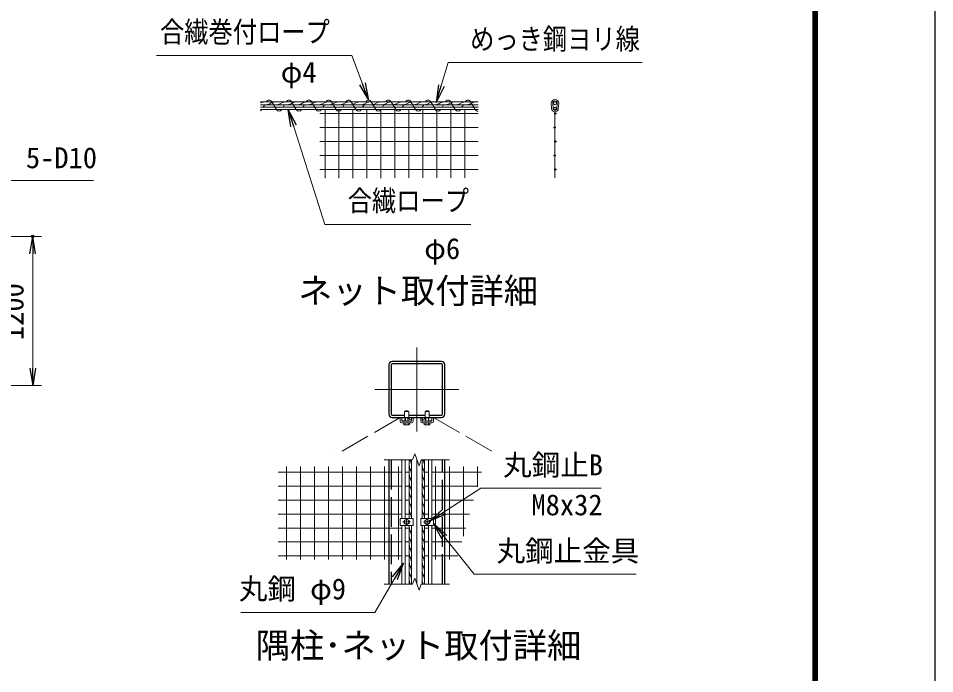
# Model space of a CAD drawing. Units: millimetres, scale not verified. Extents: x -14700 to 14700, y -10395 to 10395.
# Drawn here: x 7328 to 14700, y -5322 to -53 of the extents above; entities that cross this region are included whole.
import ezdxf
from ezdxf.enums import TextEntityAlignment as Align

# ---------------------------------------------------------------- set-up
doc = ezdxf.new("R2010")
doc.units = ezdxf.units.MM
doc.header["$LTSCALE"] = 40
doc.header["$PDMODE"] = 32
doc.header["$PDSIZE"] = 20
doc.linetypes.add('DASHED', pattern=[7.5, 6, -1.5])
doc.linetypes.add('USER1', pattern=[50.8, 31.75, -6.35, 6.35, -6.35])
for name, color, linetype, lineweight in [('0-0_D-TTL-TXT', 7, 'Continuous', 13), ('0-1_D-STR1', 1, 'Continuous', 25), ('0-2_D-BMK', 2, 'USER1', 13), ('0-3_D-STR3', 3, 'Continuous', 13), ('0-5_D-STR-DIM', 7, 'Continuous', 13), ('0-8_D-STR-TXT', 7, 'Continuous', 13), ('0-9_D-STR2', 7, 'Continuous', 13), ('0-C_D-TTL', 7, 'Continuous', 25)]:
    doc.layers.add(name, color=color, linetype=linetype, lineweight=lineweight)
doc.layers.add('0-6_0', color=7, linetype='Continuous')
doc.layers.add('0-7_Defpoints', color=8, linetype='Continuous')
doc.styles.add('ＭＳ ゴシック', font='')
doc.styles.get('ＭＳ ゴシック').set_extended_font_data('MS Gothic')

# ---------------------------------------------------------------- blocks, each defined once
blk = doc.blocks.new('_Open')
at = {"layer": '0-6_0'}
blk.add_line((-40, 6.67), (0, 0), dxfattribs=at)
blk.add_lwpolyline([(-40, -6.67), (0, 0), (-40, 0)], dxfattribs=at)

msp = doc.modelspace()

# ---------------------------------------------------------------- linework, layer by layer
at = {"layer": '0-1_D-STR1'}
for p, q in [((10309.08, -2839.56), (10309.08, -3235.56)), ((10327.08, -2839.56), (10327.08, -3235.56)), ((10732.08, -2812.56), (10336.08, -2812.56)), ((10732.08, -2830.56), (10336.08, -2830.56)), ((10741.08, -3235.56), (10741.08, -2839.56)), ((10759.08, -3235.56), (10759.08, -2839.56)), ((10336.08, -3244.56), (10434.89, -3244.56)), ((10336.08, -3262.56), (10732.08, -3262.56)), ((10468.26, -3244.56), (10599.89, -3244.56)), ((10633.26, -3244.56), (10732.08, -3244.56)), ((10309.08, -3602.47), (10309.08, -4602.47)), ((10759.08, -4602.47), (10759.08, -3602.47))]:
    msp.add_line(p, q, dxfattribs=at)
at = {"layer": '0-1_D-STR1', "linetype": 'DASHED'}
for p, q in [((10327.08, -3602.47), (10327.08, -4602.47)), ((10741.08, -4602.47), (10741.08, -3602.47))]:
    msp.add_line(p, q, dxfattribs=at)
at = {"layer": '0-1_D-STR1'}
for centre, radius, start, end in [((10336.08, -2839.56), 27, 90, 180), ((10336.08, -2839.56), 9, 90, 180), ((10732.08, -2839.56), 27, 0, 90), ((10732.08, -2839.56), 9, 0, 90), ((10336.08, -3235.56), 27, 180, 270), ((10336.08, -3235.56), 9, 180, 270), ((10732.08, -3235.56), 27, 270, 0), ((10732.08, -3235.56), 9, 270, 0)]:
    msp.add_arc(centre, radius, start, end, dxfattribs=at)
at = {"layer": '0-2_D-BMK'}
for p, q in [((10534.08, -3375.06), (10534.08, -2700.06)), ((10871.58, -3037.56), (10196.58, -3037.56)), ((10534.08, -4602.47), (10534.08, -3602.47)), ((10421.58, -4102.47), (10481.58, -4102.47)), ((10451.58, -4132.47), (10451.58, -4072.47)), ((10646.58, -4102.47), (10586.58, -4102.47)), ((10616.58, -4132.47), (10616.58, -4072.47))]:
    msp.add_line(p, q, dxfattribs=at)
at = {"layer": '0-3_D-STR3'}
for p, q in [((9277.16, -723.57), (11027.16, -723.57)), ((11618.18, -778), (11615.18, -736)), ((11630.15, -777.15), (11627.15, -735.15)), ((11660.18, -777.15), (11663.18, -735.15)), ((11672.15, -778), (11675.15, -736)), ((9277.16, -747.57), (11027.16, -747.57)), ((11027.16, -768.57), (9277.16, -768.57)), ((11027.16, -786.57), (9277.16, -786.57)), ((10434.78, -3262.56), (10435.08, -3215.46)), ((10468.08, -3215.46), (10435.08, -3215.46)), ((10439.58, -3212.76), (10443.18, -3209.16)), ((10439.58, -3212.76), (10463.58, -3212.76)), ((10439.58, -3215.46), (10439.58, -3212.76)), ((10441.83, -3215.46), (10441.83, -3210.51)), ((10443.18, -3209.16), (10459.98, -3209.16)), ((10463.58, -3212.76), (10459.98, -3209.16)), ((10461.33, -3215.46), (10461.33, -3210.51)), ((10463.58, -3215.46), (10463.58, -3212.76)), ((10468.08, -3215.46), (10468.38, -3262.56)), ((10599.78, -3262.56), (10600.08, -3215.46)), ((10633.08, -3215.46), (10600.08, -3215.46)), ((10604.58, -3212.76), (10608.18, -3209.16)), ((10604.58, -3212.76), (10628.58, -3212.76)), ((10604.58, -3215.46), (10604.58, -3212.76)), ((10606.83, -3215.46), (10606.83, -3210.51)), ((10608.18, -3209.16), (10624.98, -3209.16)), ((10628.58, -3212.76), (10624.98, -3209.16)), ((10626.33, -3215.46), (10626.33, -3210.51)), ((10628.58, -3215.46), (10628.58, -3212.76)), ((10633.08, -3215.46), (10633.38, -3262.56)), ((10399.98, -3262.56), (10412.58, -3262.56)), ((10399.98, -3292.56), (10399.98, -3262.56)), ((10412.58, -3291.06), (10412.58, -3262.56)), ((10412.58, -3305.16), (10490.58, -3305.16)), ((10414.08, -3292.56), (10489.08, -3292.56)), ((10429.06, -3305.16), (10429.06, -3318.97)), ((10429.06, -3305.16), (10474.1, -3305.16)), ((10439.58, -3292.56), (10439.58, -3262.56)), ((10440.32, -3305.16), (10440.32, -3318.97)), ((10441.83, -3292.56), (10441.83, -3262.56)), ((10461.33, -3292.56), (10461.33, -3262.56)), ((10462.84, -3305.16), (10462.84, -3318.97)), ((10463.58, -3292.56), (10463.58, -3262.56)), ((10474.1, -3305.16), (10474.1, -3318.97)), ((10490.58, -3291.06), (10490.58, -3262.56)), ((10490.58, -3262.56), (10503.18, -3262.56)), ((10503.18, -3292.56), (10503.18, -3262.56)), ((10564.98, -3262.56), (10577.58, -3262.56)), ((10564.98, -3292.56), (10564.98, -3262.56)), ((10577.58, -3291.06), (10577.58, -3262.56)), ((10577.58, -3305.16), (10655.58, -3305.16)), ((10579.08, -3292.56), (10654.08, -3292.56)), ((10594.06, -3305.16), (10594.06, -3318.97)), ((10594.06, -3305.16), (10639.1, -3305.16)), ((10604.58, -3292.56), (10604.58, -3262.56)), ((10605.32, -3305.16), (10605.32, -3318.97)), ((10606.83, -3292.56), (10606.83, -3262.56)), ((10626.33, -3292.56), (10626.33, -3262.56)), ((10627.84, -3305.16), (10627.84, -3318.97)), ((10628.58, -3292.56), (10628.58, -3262.56)), ((10639.1, -3305.16), (10639.1, -3318.97)), ((10655.58, -3291.06), (10655.58, -3262.56)), ((10655.58, -3262.56), (10668.18, -3262.56)), ((10668.18, -3292.56), (10668.18, -3262.56)), ((10432.68, -3321.06), (10429.06, -3318.97)), ((10432.68, -3321.06), (10470.48, -3321.06)), ((10470.48, -3321.06), (10474.1, -3318.97)), ((10597.68, -3321.06), (10594.06, -3318.97)), ((10597.68, -3321.06), (10635.48, -3321.06)), ((10635.48, -3321.06), (10639.1, -3318.97)), ((10412.58, -4073.97), (10412.58, -3602.47)), ((10439.58, -4073.97), (10439.58, -3602.47)), ((10472.58, -4073.97), (10472.58, -3602.47)), ((10490.58, -4073.97), (10490.58, -3602.47)), ((10577.58, -4073.97), (10577.58, -3602.47)), ((10595.58, -4073.97), (10595.58, -3602.47)), ((10628.58, -4073.97), (10628.58, -3602.47)), ((10655.58, -4073.97), (10655.58, -3602.47)), ((10399.98, -4073.97), (10503.18, -4073.97)), ((10399.98, -4073.97), (10399.98, -4130.97)), ((10432.08, -4091.21), (10451.58, -4079.95)), ((10432.08, -4113.73), (10432.08, -4091.21)), ((10451.58, -4124.99), (10432.08, -4113.73)), ((10451.58, -4079.95), (10471.08, -4091.21)), ((10471.08, -4113.73), (10451.58, -4124.99)), ((10471.08, -4091.21), (10471.08, -4113.73)), ((10503.18, -4073.97), (10503.18, -4130.97)), ((10668.18, -4073.97), (10564.98, -4073.97)), ((10564.98, -4073.97), (10564.98, -4130.97)), ((10616.58, -4079.95), (10597.08, -4091.21)), ((10597.08, -4091.21), (10597.08, -4113.73)), ((10597.08, -4113.73), (10616.58, -4124.99)), ((10636.08, -4091.21), (10616.58, -4079.95)), ((10616.58, -4124.99), (10636.08, -4113.73)), ((10636.08, -4113.73), (10636.08, -4091.21)), ((10668.18, -4073.97), (10668.18, -4130.97)), ((10399.98, -4130.97), (10503.18, -4130.97)), ((10412.58, -4602.47), (10412.58, -4130.97)), ((10439.58, -4602.47), (10439.58, -4130.97)), ((10472.58, -4602.47), (10472.58, -4130.97)), ((10490.58, -4602.47), (10490.58, -4130.97)), ((10668.18, -4130.97), (10564.98, -4130.97)), ((10577.58, -4602.47), (10577.58, -4130.97)), ((10595.58, -4602.47), (10595.58, -4130.97)), ((10628.58, -4602.47), (10628.58, -4130.97)), ((10655.58, -4602.47), (10655.58, -4130.97))]:
    msp.add_line(p, q, dxfattribs=at)
at = {"layer": '0-3_D-STR3', "color": 4}
for p, q in [((9366.78, -723.57), (9404.09, -786.57)), ((9526.69, -723.57), (9564, -786.57)), ((9686.59, -723.57), (9723.9, -786.57)), ((9846.5, -723.57), (9883.8, -786.57)), ((10006.4, -723.57), (10043.71, -786.57)), ((10166.31, -723.57), (10203.61, -786.57)), ((10326.21, -723.57), (10363.52, -786.57)), ((10486.11, -723.57), (10523.42, -786.57)), ((10646.02, -723.57), (10683.32, -786.57)), ((10805.92, -723.57), (10843.23, -786.57)), ((10965.83, -723.57), (11003.13, -786.57)), ((9309.93, -747.57), (9297.49, -768.57)), ((9469.83, -747.57), (9457.4, -768.57)), ((9629.74, -747.57), (9617.3, -768.57)), ((9789.64, -747.57), (9777.2, -768.57)), ((9949.54, -747.57), (9937.11, -768.57)), ((10109.45, -747.57), (10097.01, -768.57)), ((10269.35, -747.57), (10256.92, -768.57)), ((10429.26, -747.57), (10416.82, -768.57)), ((10589.16, -747.57), (10576.72, -768.57)), ((10749.06, -747.57), (10736.63, -768.57)), ((10908.97, -747.57), (10896.53, -768.57))]:
    msp.add_line(p, q, dxfattribs=at)
at = {"layer": '0-3_D-STR3'}
for points in [[(9313.16, -723.57), (9283.15, -730.51), (9277.16, -733.97)], [(9398.16, -723.57), (9368.15, -730.51), (9349.74, -741.14), (9322.13, -747.57)], [(9483.15, -723.57), (9453.14, -730.51), (9434.74, -741.14), (9407.13, -747.57)], [(9568.14, -723.57), (9538.13, -730.51), (9519.73, -741.14), (9492.12, -747.57)], [(9653.13, -723.57), (9623.12, -730.51), (9604.72, -741.14), (9577.11, -747.57)], [(9738.12, -723.57), (9708.11, -730.51), (9689.71, -741.14), (9662.1, -747.57)], [(9823.11, -723.57), (9793.1, -730.51), (9774.7, -741.14), (9747.09, -747.57)], [(9908.11, -723.57), (9878.1, -730.51), (9859.69, -741.14), (9832.08, -747.57)], [(9993.1, -723.57), (9963.09, -730.51), (9944.69, -741.14), (9917.08, -747.57)], [(10078.09, -723.57), (10048.08, -730.51), (10029.68, -741.14), (10002.07, -747.57)], [(10163.08, -723.57), (10133.07, -730.51), (10114.67, -741.14), (10087.06, -747.57)], [(10248.07, -723.57), (10218.06, -730.51), (10199.66, -741.14), (10172.05, -747.57)], [(10333.06, -723.57), (10303.06, -730.51), (10284.65, -741.14), (10257.04, -747.57)], [(10418.06, -723.57), (10388.05, -730.51), (10369.64, -741.14), (10342.03, -747.57)], [(10503.05, -723.57), (10473.04, -730.51), (10454.64, -741.14), (10427.03, -747.57)], [(10588.04, -723.57), (10558.03, -730.51), (10539.63, -741.14), (10512.02, -747.57)], [(10673.03, -723.57), (10643.02, -730.51), (10624.62, -741.14), (10597.01, -747.57)], [(10758.02, -723.57), (10728.01, -730.51), (10709.61, -741.14), (10682, -747.57)], [(10843.02, -723.57), (10813.01, -730.51), (10794.6, -741.14), (10766.99, -747.57)], [(10928.01, -723.57), (10898, -730.51), (10879.6, -741.14), (10851.98, -747.57)], [(11013, -723.57), (10982.99, -730.51), (10964.59, -741.14), (10936.98, -747.57)], [(10478.11, -3602.47), (10478.3, -3603.4), (10485.86, -3616.65), (10490.58, -3643.97)], [(10583.11, -3602.47), (10583.3, -3603.4), (10590.86, -3616.65), (10595.58, -3643.97)], [(10472.58, -3645.87), (10478.3, -3674.33), (10485.86, -3687.58), (10490.58, -3714.9)], [(10577.58, -3645.87), (10583.3, -3674.33), (10590.86, -3687.58), (10595.58, -3714.9)], [(10472.58, -3716.8), (10478.3, -3745.26), (10485.86, -3758.51), (10490.58, -3785.83)], [(10577.58, -3716.8), (10583.3, -3745.26), (10590.86, -3758.51), (10595.58, -3785.83)], [(10472.58, -3787.73), (10478.3, -3816.19), (10485.86, -3829.43), (10490.58, -3856.76)], [(10577.58, -3787.73), (10583.3, -3816.19), (10590.86, -3829.43), (10595.58, -3856.76)], [(10472.58, -3858.66), (10478.3, -3887.12), (10485.86, -3900.36), (10490.58, -3927.69)], [(10577.58, -3858.66), (10583.3, -3887.12), (10590.86, -3900.36), (10595.58, -3927.69)], [(10472.58, -3929.58), (10478.3, -3958.04), (10485.86, -3971.29), (10490.58, -3998.62)], [(10577.58, -3929.58), (10583.3, -3958.04), (10590.86, -3971.29), (10595.58, -3998.62)], [(10472.58, -4000.51), (10478.3, -4028.97), (10485.86, -4042.22), (10490.58, -4069.55)], [(10577.58, -4000.51), (10583.3, -4028.97), (10590.86, -4042.22), (10595.58, -4069.55)], [(10472.58, -4142.37), (10478.3, -4170.83), (10485.86, -4184.08), (10490.58, -4211.4)], [(10577.58, -4142.37), (10583.3, -4170.83), (10590.86, -4184.08), (10595.58, -4211.4)], [(10472.58, -4213.3), (10478.3, -4241.76), (10485.86, -4255.01), (10490.58, -4282.33)], [(10577.58, -4213.3), (10583.3, -4241.76), (10590.86, -4255.01), (10595.58, -4282.33)], [(10472.58, -4284.23), (10478.3, -4312.69), (10485.86, -4325.94), (10490.58, -4353.26)], [(10577.58, -4284.23), (10583.3, -4312.69), (10590.86, -4325.94), (10595.58, -4353.26)], [(10472.58, -4355.16), (10478.3, -4383.62), (10485.86, -4396.86), (10490.58, -4424.19)], [(10577.58, -4355.16), (10583.3, -4383.62), (10590.86, -4396.86), (10595.58, -4424.19)], [(10472.58, -4426.09), (10478.3, -4454.55), (10485.86, -4467.79), (10490.58, -4495.12)], [(10472.58, -4497.01), (10478.3, -4525.47), (10485.86, -4538.72), (10490.58, -4566.05)], [(10577.58, -4426.09), (10583.3, -4454.55), (10590.86, -4467.79), (10595.58, -4495.12)], [(10577.58, -4497.01), (10583.3, -4525.47), (10590.86, -4538.72), (10595.58, -4566.05)], [(10472.58, -4567.94), (10478.3, -4596.4), (10481.76, -4602.47)], [(10577.58, -4567.94), (10583.3, -4596.4), (10586.76, -4602.47)]]:
    msp.add_lwpolyline(points, dxfattribs=at)
for centre, radius in [((11645.16, -735.57), 12), ((11645.16, -777.57), 9), ((10426.08, -3276.06), 13.5), ((10481.58, -3271.56), 9), ((10586.58, -3271.56), 9), ((10642.08, -3276.06), 13.5), ((10451.58, -4102.47), 18.75), ((10616.58, -4102.47), 18.75)]:
    msp.add_circle(centre, radius, dxfattribs=at)
at = {"layer": '0-3_D-STR3', "color": 4}
for centre, start, end in [((9345.46, -735.36), 28.93798, 151.06202), ((9505.37, -735.36), 28.93798, 151.06202), ((9665.27, -735.36), 28.93798, 151.06202), ((9825.17, -735.36), 28.93798, 151.06202), ((9985.08, -735.36), 28.93798, 151.06202), ((10144.98, -735.36), 28.93798, 151.06202), ((10304.89, -735.36), 28.93798, 151.06202), ((10464.79, -735.36), 28.93798, 151.06202), ((10624.7, -735.36), 28.93798, 151.06202), ((10784.6, -735.36), 28.93798, 151.06202), ((10944.5, -735.36), 28.93798, 151.06202), ((9265.51, -774.79), 298.5737, 331.06202), ((9425.41, -774.79), 208.93798, 331.06202), ((9585.32, -774.79), 208.93798, 331.06202), ((9745.22, -774.79), 208.93798, 331.06202), ((9905.13, -774.79), 208.93798, 331.06202), ((10065.03, -774.79), 208.93798, 331.06202), ((10224.93, -774.79), 208.93798, 331.06202), ((10384.84, -774.79), 208.93798, 331.06202), ((10544.74, -774.79), 208.93798, 331.06202), ((10704.65, -774.79), 208.93798, 331.06202), ((10864.55, -774.79), 208.93798, 331.06202), ((11024.46, -774.79), 208.93798, 276.37941)]:
    msp.add_arc(centre, 24.36, start, end, dxfattribs=at)
at = {"layer": '0-3_D-STR3'}
for centre, radius, start, end in [((11645.16, -735.57), 30, 0, 180), ((11645.16, -735.57), 30, 0, 180), ((11645.16, -735.57), 18, 0, 180), ((11645.16, -777.57), 27, 180, 0), ((11645.16, -777.57), 15, 180, 0), ((10412.58, -3292.56), 12.6, 180, 270), ((10414.08, -3291.06), 1.5, 180, 270), ((10414.08, -3291.06), 1.5, 180, 270), ((10489.08, -3291.06), 1.5, 270, 0), ((10490.58, -3292.56), 12.6, 270, 0), ((10577.58, -3292.56), 12.6, 180, 270), ((10579.08, -3291.06), 1.5, 180, 270), ((10579.08, -3291.06), 1.5, 180, 270), ((10654.08, -3291.06), 1.5, 270, 0), ((10655.58, -3292.56), 12.6, 270, 0), ((10434.69, -3310.75), 9.97, 235.61585, 304.38415), ((10451.58, -3283.46), 37.26, 252.4121, 287.5879), ((10468.47, -3310.75), 9.97, 235.61585, 304.38415), ((10599.69, -3310.75), 9.97, 235.61585, 304.38415), ((10616.58, -3283.46), 37.26, 252.4121, 287.5879), ((10633.47, -3310.75), 9.97, 235.61585, 304.38415)]:
    msp.add_arc(centre, radius, start, end, dxfattribs=at)
at = {"layer": '0-5_D-STR-DIM'}
for p, q in [((6700.6, -1806.26), (7513.59, -1806.26)), ((7443.59, -2866.26), (7443.59, -1946.26)), ((6800.6, -3006.26), (7513.59, -3006.26)), ((10271.58, -3602.47), (10499.45, -3602.47)), ((10516.76, -3554.9), (10499.45, -3602.47)), ((10551.39, -3650.04), (10516.76, -3554.9)), ((10568.71, -3602.47), (10551.39, -3650.04)), ((10568.71, -3602.47), (10796.58, -3602.47)), ((10516.76, -4554.9), (10499.45, -4602.47)), ((10551.39, -4650.04), (10516.76, -4554.9)), ((10271.58, -4602.47), (10499.45, -4602.47)), ((10568.71, -4602.47), (10551.39, -4650.04)), ((10568.71, -4602.47), (10796.58, -4602.47))]:
    msp.add_line(p, q, dxfattribs=at)
at = {"layer": '0-7_Defpoints'}
msp.add_point((7443.59, -1806.26), dxfattribs=at)
at = {"layer": '0-8_D-STR-TXT'}
for points in [[(8439.86, -353.24), (10010.1, -353.24), (10144.28, -709.13)], [(12345.85, -408.13), (10787.16, -408.13), (10690.62, -727.26)], [(10966.98, -1710.14), (9794.71, -1710.14), (9500.05, -788.48)], [(7933.3, -1357.9), (6060.14, -1357.9), (6060.14, -2475.76)], [(12016.21, -3831.73), (11047.37, -3831.73), (10637.76, -4095.62)], [(12299.32, -4523.07), (10994.69, -4523.07), (10669.43, -4117.39)], [(9117.25, -4831.66), (10195.35, -4831.66), (10426.46, -4435.02)]]:
    msp.add_lwpolyline(points, dxfattribs=at)
at = {"layer": '0-9_D-STR2'}
for p, q in [((9794.92, -1338.07), (9794.92, -786.57)), ((9907.42, -1337.84), (9907.42, -786.57)), ((10019.92, -1337.61), (10019.92, -786.57)), ((10132.42, -1337.39), (10132.42, -786.57)), ((10244.92, -1337.16), (10244.92, -786.57)), ((10357.42, -1336.93), (10357.42, -786.57)), ((10469.92, -1336.7), (10469.92, -786.57)), ((10582.42, -1336.47), (10582.42, -786.57)), ((10694.92, -1336.25), (10694.92, -786.57)), ((10807.42, -1336.02), (10807.42, -786.57)), ((10919.92, -1335.79), (10919.92, -786.57)), ((11645.16, -804.57), (11645.16, -1335.57)), ((9752.35, -818.81), (11027.16, -818.81)), ((9752.35, -931.31), (11027.16, -931.31)), ((9752.35, -1043.81), (11027.16, -1043.81)), ((9752.35, -1156.31), (11027.16, -1156.31)), ((9752.35, -1268.81), (11027.16, -1268.81)), ((9485.1, -4405.28), (9485.1, -3656.28)), ((9597.6, -4405.28), (9597.6, -3656.28)), ((9710.1, -4405.28), (9710.1, -3656.28)), ((9822.6, -4405.28), (9822.6, -3656.28)), ((9935.1, -4405.28), (9935.1, -3656.28)), ((10047.6, -4405.28), (10047.6, -3656.28)), ((10160.1, -4405.28), (10160.1, -3656.28)), ((10272.6, -4405.28), (10272.6, -3656.28)), ((10385.1, -4405.28), (10385.1, -3656.28)), ((10683.06, -4405.28), (10683.06, -3656.28)), ((10795.56, -4405.28), (10795.56, -3656.28)), ((10908.06, -4216.75), (10908.06, -3656.28)), ((11020.56, -3818.99), (11020.56, -3656.28)), ((9417.34, -3701.02), (10412.58, -3701.02)), ((10439.58, -3701.02), (10472.58, -3701.02)), ((10628.58, -3701.02), (10595.58, -3701.02)), ((11053.92, -3701.02), (10655.58, -3701.02)), ((9417.34, -3813.52), (10412.58, -3813.52)), ((10439.58, -3813.52), (10472.58, -3813.52)), ((10628.58, -3813.52), (10595.58, -3813.52)), ((11022.1, -3813.52), (10655.58, -3813.52)), ((9417.34, -3926.02), (10412.58, -3926.02)), ((10439.58, -3926.02), (10472.58, -3926.02)), ((10628.58, -3926.02), (10595.58, -3926.02)), ((10990.29, -3926.02), (10655.58, -3926.02)), ((9417.34, -4038.52), (10412.58, -4038.52)), ((10439.58, -4038.52), (10472.58, -4038.52)), ((10628.58, -4038.52), (10595.58, -4038.52)), ((10958.47, -4038.52), (10655.58, -4038.52)), ((9417.34, -4151.02), (10412.58, -4151.02)), ((10439.58, -4151.02), (10472.58, -4151.02)), ((10628.58, -4151.02), (10595.58, -4151.02)), ((10926.65, -4151.02), (10655.58, -4151.02)), ((9417.34, -4263.52), (10412.58, -4263.52)), ((10439.58, -4263.52), (10472.58, -4263.52)), ((10628.58, -4263.52), (10595.58, -4263.52)), ((10894.83, -4263.52), (10655.58, -4263.52)), ((9417.34, -4376.02), (10412.58, -4376.02)), ((10439.58, -4376.02), (10472.58, -4376.02)), ((10628.58, -4376.02), (10595.58, -4376.02)), ((10863.01, -4376.02), (10655.58, -4376.02))]:
    msp.add_line(p, q, dxfattribs=at)
at = {"layer": '0-9_D-STR2', "linetype": 'DASHED'}
for p, q in [((10399.98, -3262.56), (9880.36, -3562.56)), ((10668.18, -3262.56), (11187.79, -3562.56))]:
    msp.add_line(p, q, dxfattribs=at)
at = {"layer": '0-9_D-STR2'}
for centre in [(11645.16, -818.81), (11650.16, -818.81), (11640.16, -931.31), (11645.16, -931.31), (11645.16, -1043.81), (11650.16, -1043.81), (11640.16, -1156.31), (11645.16, -1156.31), (11645.16, -1268.81), (11650.16, -1268.81)]:
    msp.add_circle(centre, 5, dxfattribs=at)
at = {"layer": '0-C_D-TTL', "color": 2}
msp.add_lwpolyline([(-14700, 10395), (14700, 10395), (14700, -10395), (-14700, -10395)], close=True, dxfattribs=at)
at = {"layer": '0-C_D-TTL'}
for points in [[(-13755, 9625), (13755, 9625), (13755, -9625), (-13755, -9625)], [(-13746.25, 9616.25), (13746.25, 9616.25), (13746.25, -9616.25), (-13746.25, -9616.25)], [(-13737.5, 9607.5), (13737.5, 9607.5), (13737.5, -9607.5), (-13737.5, -9607.5)], [(-13728.75, 9598.75), (13728.75, 9598.75), (13728.75, -9598.75), (-13728.75, -9598.75)], [(-13720, 9590), (13720, 9590), (13720, -9590), (-13720, -9590)]]:
    msp.add_lwpolyline(points, close=True, dxfattribs=at)

# ---------------------------------------------------------------- block references
at = {"layer": '0-5_D-STR-DIM', "xscale": 3.5, "yscale": 3.5}
for p, rotation in [((7443.59, -1806.26), 90), ((7443.59, -3006.26), 270)]:
    msp.add_blockref('_Open', p, dxfattribs=dict(at, rotation=rotation))
at = {"layer": '0-8_D-STR-TXT', "xscale": 3.5, "yscale": 3.5}
for p, rotation in [((10144.98, -711), 290.65707), ((10690.04, -729.18), 253.16926), ((9499.44, -786.57), 107.72935), ((10636.08, -4096.7), 212.7918), ((10668.18, -4115.83), 128.72125), ((10427.47, -4433.3), 59.77232)]:
    msp.add_blockref('_Open', p, dxfattribs=dict(at, rotation=rotation))

# ---------------------------------------------------------------- texts
at = {"layer": '0-0_D-TTL-TXT', "style": 'ＭＳ ゴシック'}
for s, p in [('ネット取付詳細', (9578.95, -2404.83)), ('隅柱･ネット取付詳細', (9237.84, -5256.64))]:
    msp.add_text(s, height=202.1, dxfattribs=at).set_placement(p, align=Align.BOTTOM_LEFT)
at = {"layer": '0-5_D-STR-DIM', "style": 'ＭＳ ゴシック'}
msp.add_text('1200', height=168.3, rotation=90, dxfattribs=at).set_placement((7419.97, -2640.41), align=Align.BOTTOM_LEFT)
at = {"layer": '0-8_D-STR-TXT', "style": 'ＭＳ ゴシック', "width": 0.85}
for s, p in [('合繊巻付ロープ', (8467.54, -297.2)), ('めっき鋼ヨリ線', (10962.72, -354.31)), ('合繊ロープ', (9977.39, -1654.1))]:
    msp.add_text(s, height=168.3, dxfattribs=at).set_placement(p, align=Align.BOTTOM_LEFT)
at = {"layer": '0-8_D-STR-TXT', "style": 'ＭＳ ゴシック'}
for s, p in [('φ4', (9438.52, -620.66)), ('上･下筋共 5-D10', (6241.04, -1308.96)), ('φ6', (10593.7, -2039.22)), ('丸鋼止B', (11228.27, -3778.8)), ('M8x32', (11455.68, -4099.15)), ('丸鋼止金具', (11175.59, -4469.7)), ('丸鋼 φ9', (9102.15, -4775.18))]:
    msp.add_text(s, height=168.3, dxfattribs=at).set_placement(p, align=Align.BOTTOM_LEFT)

doc.saveas('drawing.dxf')
